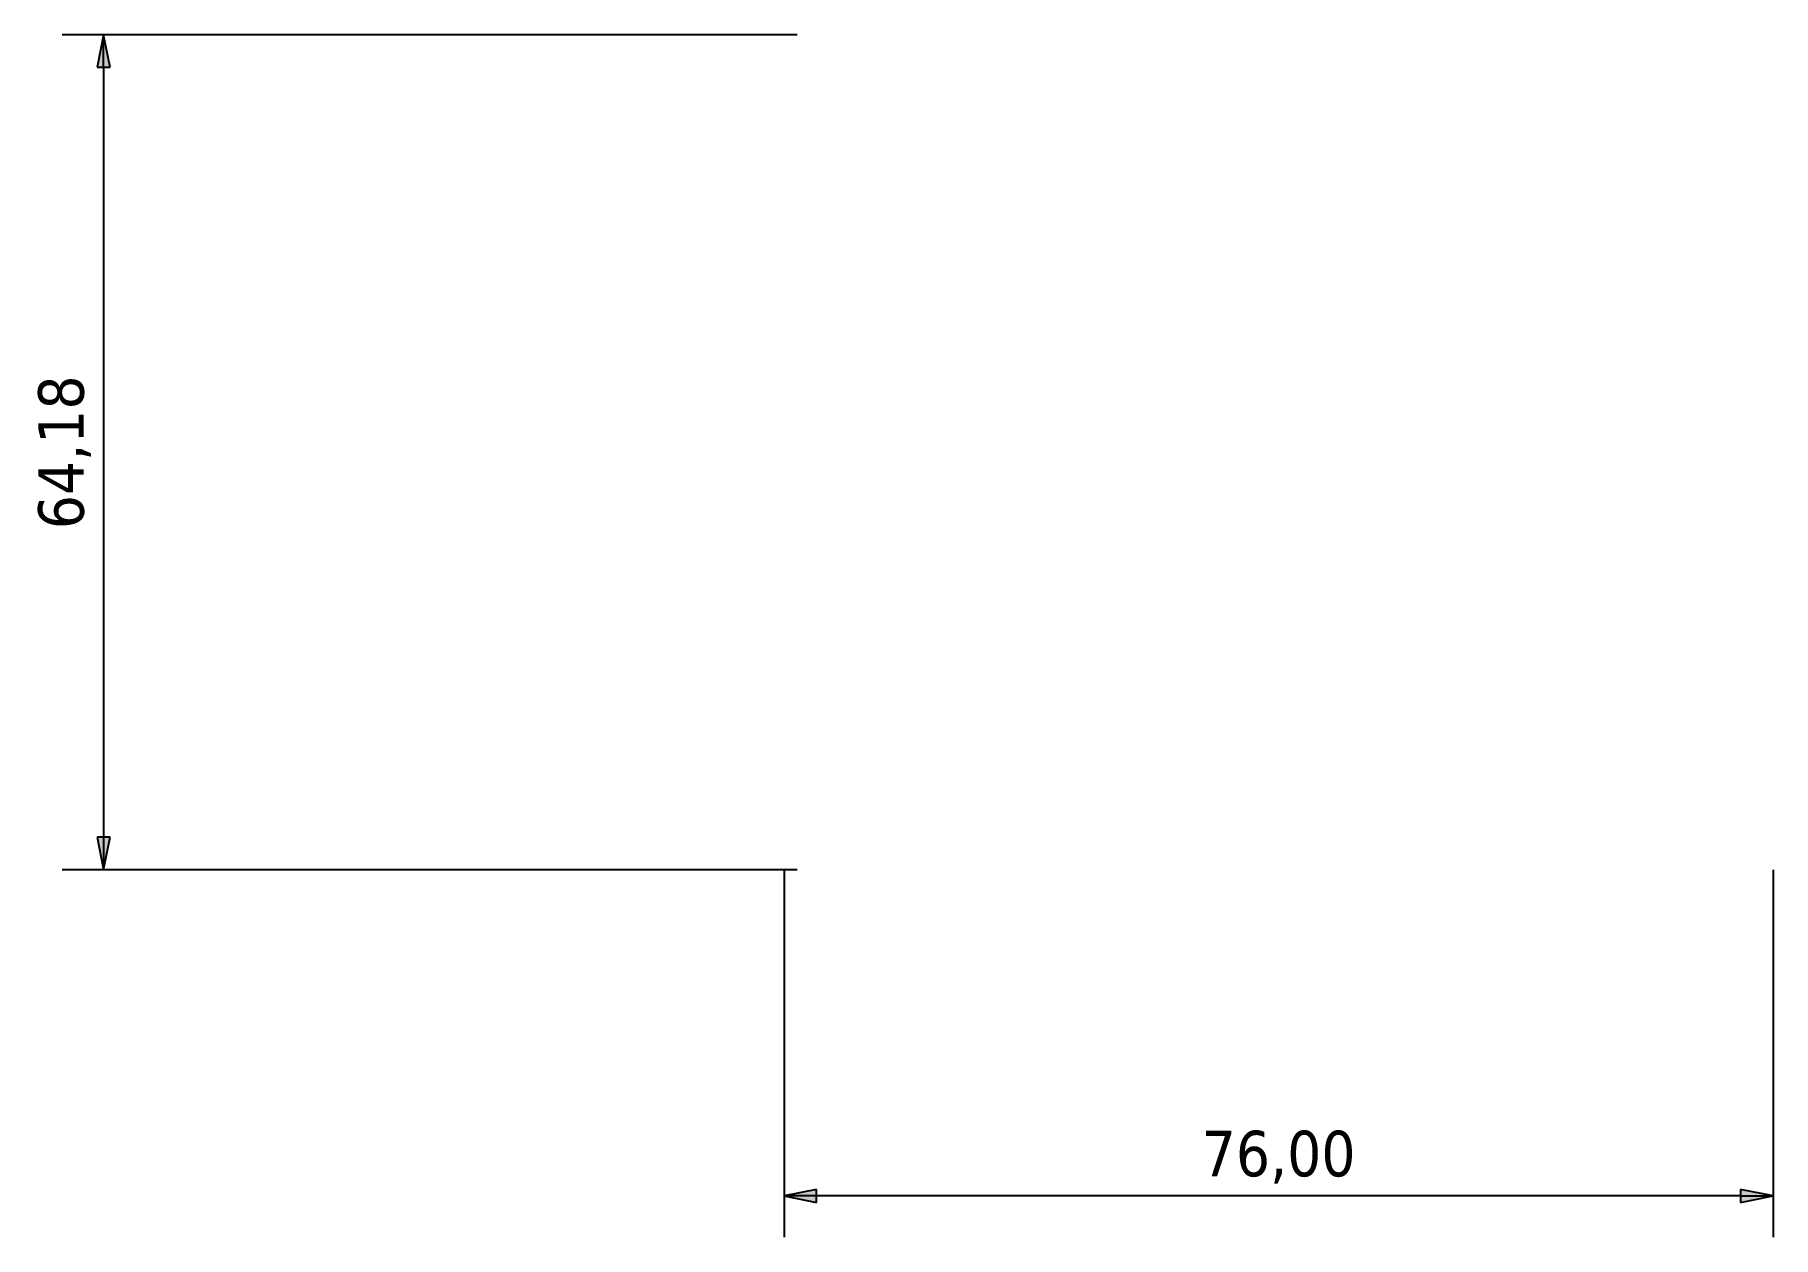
# Paper-space layout 'Hoja' of a CAD drawing. Header units: millimetres. Extents: x 216 to 350, y 49 to 142.
import ezdxf

# ---------------------------------------------------------------- set-up
doc = ezdxf.new("R2010")
doc.units = ezdxf.units.MM
doc.linetypes.add('Continuo', pattern=[0])
doc.styles.add('Texto de nota (ISO)', font='tahoma.ttf')
doc.dimstyles.new('Por defecto (ISO)$0', dxfattribs={"dimtxt": 3.5, "dimasz": 2.5, "dimexe": 3.175, "dimexo": 0, "dimgap": 0.762, "dimtad": 1, "dimzin": 0, "dimtxsty": 'Texto de nota (ISO)', "dimblk": 'Filled-1', "dimcen": 0.09, "dimclrd": 256, "dimclre": 256, "dimclrt": 256, "dimazin": 0, "dimtfac": 1, "dimtofl": 0, "dimtmove": 0, "dimatfit": 3, "dimfxl": 1, "dimtolj": 1, "dimtzin": 0, "dimlwd": -1, "dimlwe": -1, "dimarcsym": 0})

# ---------------------------------------------------------------- blocks, each defined once
blk = doc.blocks.new('Filled-1')
at = {"color": 0}
for p, q in [((0, 0), (-1, 0.2)), ((-1, 0.2), (-1, -0.2)), ((-1, 0), (0, 0)), ((-1, -0.2), (0, 0))]:
    blk.add_line(p, q, dxfattribs=at)
blk.add_solid([(-1, -0.2), (0, 0), (-1, 0.2)], dxfattribs=at)
blk = doc.blocks.new('*D13')
at = {"linetype": 'Continuo', "transparency": 16777216}
for p, q in [((274.81, 141.67), (218.34, 141.67)), ((221.51, 139.17), (221.51, 79.99)), ((274.81, 77.49), (218.34, 77.49))]:
    blk.add_line(p, q, dxfattribs=at)
at = {"layer": 'Defpoints', "color": 0, "transparency": 16777216}
for p in [(274.81, 141.67), (221.51, 77.49), (274.81, 77.49)]:
    blk.add_point(p, dxfattribs=at)
at = {"transparency": 16777216, "xscale": 2.5, "yscale": 2.5, "zscale": 2.5}
for p, rotation in [((221.51, 141.67), 90), ((221.51, 77.49), 270)]:
    blk.add_blockref('Filled-1', p, dxfattribs=dict(at, rotation=rotation))
at = {"transparency": 16777216, "insert": (218.52, 109.58), "char_height": 3.5, "attachment_point": 5, "rotation": 90, "style": 'Texto de nota (ISO)'}
blk.add_mtext('\\A1;64,18', dxfattribs=at)
blk = doc.blocks.new('*D14')
at = {"linetype": 'Continuo', "transparency": 16777216}
for p, q in [((273.81, 77.49), (273.81, 49.26)), ((349.81, 77.49), (349.81, 49.26)), ((347.31, 52.43), (276.31, 52.43))]:
    blk.add_line(p, q, dxfattribs=at)
at = {"layer": 'Defpoints', "color": 0, "transparency": 16777216}
for p in [(273.81, 77.49), (349.81, 77.49), (273.81, 52.43)]:
    blk.add_point(p, dxfattribs=at)
at = {"transparency": 16777216, "xscale": 2.5, "yscale": 2.5, "zscale": 2.5, "rotation": 180}
blk.add_blockref('Filled-1', (273.81, 52.43), dxfattribs=at)
at = {"transparency": 16777216, "xscale": 2.5, "yscale": 2.5, "zscale": 2.5}
blk.add_blockref('Filled-1', (349.81, 52.43), dxfattribs=at)
at = {"transparency": 16777216, "insert": (311.81, 55.41), "char_height": 3.5, "attachment_point": 5, "style": 'Texto de nota (ISO)'}
blk.add_mtext('\\A1;76,00', dxfattribs=at)

psp = doc.layouts.new('Hoja')

# ---------------------------------------------------------------- dimensions: what is measured, and where the dimension line sits
dim = psp.add_linear_dim(base=(221.511, 77.489), p1=(274.815, 141.668), p2=(274.815, 77.489), angle=90, dimstyle='Por defecto (ISO)$0', override={"dimlfac": -1})
dim.commit()
dim.dimension.update_dxf_attribs({"geometry": '*D13', "text_midpoint": (218.525, 109.578)})
dim = psp.add_linear_dim(base=(273.815, 52.431), p1=(349.815, 77.489), p2=(273.815, 77.489), dimstyle='Por defecto (ISO)$0', override={"dimlfac": -1})
dim.commit()
dim.dimension.update_dxf_attribs({"geometry": '*D14', "text_midpoint": (311.815, 55.414)})

doc.saveas('drawing.dxf')
